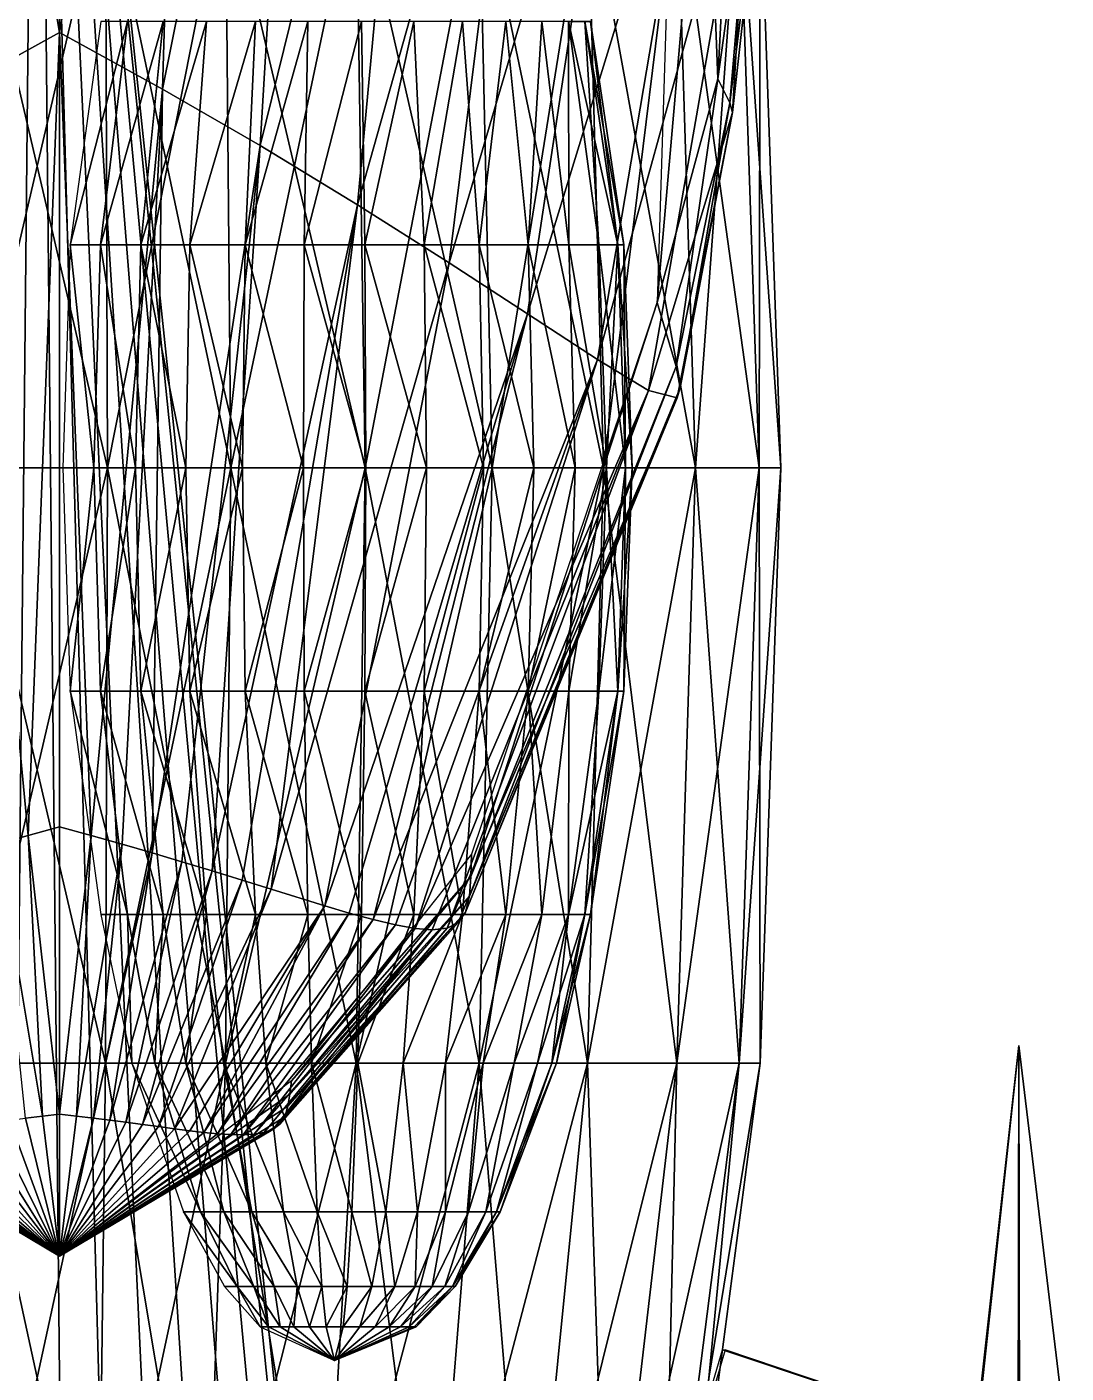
# Model space of a CAD drawing. Extents: x -3.4 to 3.6, y -11.2 to 10.
# Drawn here: x 0.059 to 3.551, y -2.941 to 1.582 of the extents above; entities that cross this region are included whole.
import ezdxf

# ---------------------------------------------------------------- set-up
doc = ezdxf.new("R2010")
doc.units = 0

msp = doc.modelspace()

# ---------------------------------------------------------------- linework, layer by layer
at = {"color": 1}
for points in [[(-1.11745, -6.900001, -0.02521), (-1.0823, -6.900001, -0.269476), (0.092857, 4.599999, -0.02521)], [(-1.0823, -6.900001, 0.219056), (-1.11745, -6.900001, -0.02521), (0.092857, 4.599999, -0.02521)], [(-1.0823, -6.900001, -0.269476), (-0.978287, -6.900001, -0.488835), (0.092857, 4.599999, -0.02521)], [(-0.978287, -6.900001, 0.438415), (-1.0823, -6.900001, 0.219056), (0.092857, 4.599999, -0.02521)], [(-0.978287, -6.900001, -0.488835), (-0.828815, -6.900001, -0.660653), (0.092857, 4.599999, -0.02521)], [(-0.828815, -6.900001, 0.610233), (-0.978287, -6.900001, 0.438415), (0.092857, 4.599999, -0.02521)], [(-0.828815, -6.900001, -0.660653), (-0.647475, -6.900001, -0.793812), (0.092857, 4.599999, -0.02521)], [(-0.647475, -6.900001, 0.743392), (-0.828815, -6.900001, 0.610233), (0.092857, 4.599999, -0.02521)], [(-0.647475, -6.900001, -0.793812), (-0.441122, -6.900001, -0.893483), (0.092857, 4.599999, -0.02521)], [(-0.441122, -6.900001, 0.843063), (-0.647475, -6.900001, 0.743392), (0.092857, 4.599999, -0.02521)], [(-0.441122, -6.900001, -0.893483), (-0.222712, -6.900001, -0.958735), (0.092857, 4.599999, -0.02521)], [(-0.222712, -6.900001, 0.908315), (-0.441122, -6.900001, 0.843063), (0.092857, 4.599999, -0.02521)], [(-0.222712, -6.900001, -0.958735), (-0.021971, -6.900001, -0.988757), (0.092857, 4.599999, -0.02521)], [(-0.021971, -6.900001, 0.938337), (-0.222712, -6.900001, 0.908315), (0.092857, 4.599999, -0.02521)], [(-0.021971, -6.900001, -0.988757), (0.207685, -6.900001, -0.988757), (0.092857, 4.599999, -0.02521)], [(0.207685, -6.900001, 0.938337), (-0.021971, -6.900001, 0.938337), (0.092857, 4.599999, -0.02521)], [(0.207685, -6.900001, 0.938337), (0.092857, 4.599999, -0.02521), (0.408426, -6.900001, 0.908315)], [(0.408426, -6.900001, 0.908315), (0.092857, 4.599999, -0.02521), (0.626836, -6.900001, 0.843063)], [(0.626836, -6.900001, 0.843063), (0.092857, 4.599999, -0.02521), (0.833189, -6.900001, 0.743392)], [(0.833189, -6.900001, 0.743392), (0.092857, 4.599999, -0.02521), (1.014529, -6.900001, 0.610233)], [(1.014529, -6.900001, 0.610233), (0.092857, 4.599999, -0.02521), (1.164001, -6.900001, 0.438415)], [(1.164001, -6.900001, 0.438415), (0.092857, 4.599999, -0.02521), (1.268013, -6.900001, 0.219056)], [(1.268013, -6.900001, 0.219056), (0.092857, 4.599999, -0.02521), (1.303164, -6.900001, -0.02521)], [(1.303164, -6.900001, -0.02521), (0.092857, 4.599999, -0.02521), (1.268013, -6.900001, -0.269476)], [(1.164001, -6.900001, -0.488835), (1.268013, -6.900001, -0.269476), (0.092857, 4.599999, -0.02521)], [(1.014529, -6.900001, -0.660653), (1.164001, -6.900001, -0.488835), (0.092857, 4.599999, -0.02521)], [(0.833189, -6.900001, -0.793812), (1.014529, -6.900001, -0.660653), (0.092857, 4.599999, -0.02521)], [(0.626836, -6.900001, -0.893483), (0.833189, -6.900001, -0.793812), (0.092857, 4.599999, -0.02521)], [(0.408426, -6.900001, -0.958735), (0.626836, -6.900001, -0.893483), (0.092857, 4.599999, -0.02521)], [(0.207685, -6.900001, -0.988757), (0.408426, -6.900001, -0.958735), (0.092857, 4.599999, -0.02521)], [(0.168744, 4.423173, -4.129445), (0.168744, 1.56364, -4.226674), (-0.25766, 4.095201, -4.00163)], [(0.168744, 4.423173, -4.129445), (0.595149, 4.095201, -4.00163), (0.168744, 1.56364, -4.226674)], [(0.168744, 1.56364, -4.226674), (-0.176989, 1.373096, -4.050157), (-0.25766, 4.095201, -4.00163)], [(0.595149, 4.095201, -4.00163), (0.514476, 1.373096, -4.050157), (0.168744, 1.56364, -4.226674)], [(0.595149, 4.095201, -4.00163), (0.997728, 3.76945, -3.82544), (0.514476, 1.373096, -4.050157)], [(0.997728, 3.76945, -3.82544), (0.842694, 1.183304, -3.844456), (0.514476, 1.373096, -4.050157)], [(0.997728, 3.76945, -3.82544), (1.395908, 3.428607, -3.578696), (0.842694, 1.183304, -3.844456)], [(1.395908, 3.428607, -3.578696), (1.170399, 0.984501, -3.589022), (0.842694, 1.183304, -3.844456)], [(1.395908, 3.428607, -3.578696), (1.763618, 3.093407, -3.257159), (1.170399, 0.984501, -3.589022)], [(1.763618, 3.093407, -3.257159), (1.478118, 0.789424, -3.284365), (1.170399, 0.984501, -3.589022)], [(1.763618, 3.093407, -3.257159), (2.069282, 2.795207, -2.876993), (1.478118, 0.789424, -3.284365)], [(2.069282, 2.795207, -2.876993), (1.741601, 0.617345, -2.946054), (1.478118, 0.789424, -3.284365)], [(2.069282, 2.795207, -2.876993), (2.326154, 2.523741, -2.398695), (1.741601, 0.617345, -2.946054)], [(2.177177, 0.656077, -0.854147), (2.338554, 2.506472, -0.531189), (2.239585, 2.665842, -0.390267)], [(2.326154, 2.523741, -2.398695), (1.975899, 0.463943, -2.53916), (1.741601, 0.617345, -2.946054)], [(2.326154, 2.523741, -2.398695), (2.491571, 2.329039, -1.864094), (1.975899, 0.463943, -2.53916)], [(2.338554, 2.506472, -0.531189), (2.177177, 0.656077, -0.854147), (2.380849, 1.407134, -0.952605)], [(2.338554, 2.506472, -0.531189), (2.380849, 1.407134, -0.952605), (2.431081, 2.374765, -0.722742)], [(2.50275, 2.285224, -0.974379), (2.431081, 2.374765, -0.722742), (2.380849, 1.407134, -0.952605)], [(2.491571, 2.329039, -1.864094), (2.148231, 0.360288, -2.097883), (1.975899, 0.463943, -2.53916)], [(2.491571, 2.329039, -1.864094), (2.430455, 1.29418, -1.451998), (2.148231, 0.360288, -2.097883)], [(2.430455, 1.29418, -1.451998), (2.491571, 2.329039, -1.864094), (2.536926, 2.253383, -1.263308)], [(2.380849, 1.407134, -0.952605), (2.421186, 1.326751, -1.18685), (2.50275, 2.285224, -0.974379)], [(2.536926, 2.253383, -1.263308), (2.50275, 2.285224, -0.974379), (2.421186, 1.326751, -1.18685)], [(2.421186, 1.326751, -1.18685), (2.430455, 1.29418, -1.451998), (2.536926, 2.253383, -1.263308)], [(0.323404, 2.1, -1.959772), (-0.144331, 0.1, -2.015501), (-0.13769, 2.1, -1.959772)], [(-0.13769, 2.1, 1.909351), (-0.144331, 0.1, 1.965082), (0.330045, 0.1, 1.965082)], [(0.330045, 0.1, -2.015501), (-0.144331, 0.1, -2.015501), (0.323404, 2.1, -1.959772)], [(-0.13769, 2.1, 1.909351), (0.330045, 0.1, 1.965082), (0.323404, 2.1, 1.909351)], [(0.726441, 2.1, -1.899496), (0.330045, 0.1, -2.015501), (0.323404, 2.1, -1.959772)], [(0.744693, 0.1, 1.903072), (0.726441, 2.1, 1.849077), (0.323404, 2.1, 1.909351)], [(0.323404, 2.1, 1.909351), (0.330045, 0.1, 1.965082), (0.744693, 0.1, 1.903072)], [(0.744693, 0.1, -1.953493), (0.330045, 0.1, -2.015501), (0.726441, 2.1, -1.899496)], [(1.164956, 2.1, -1.768485), (0.744693, 0.1, -1.953493), (0.726441, 2.1, -1.899496)], [(1.19584, 0.1, 1.768285), (1.164956, 2.1, 1.718065), (0.726441, 2.1, 1.849077)], [(0.726441, 2.1, 1.849077), (0.744693, 0.1, 1.903072), (1.19584, 0.1, 1.768285)], [(1.19584, 0.1, -1.818705), (0.744693, 0.1, -1.953493), (1.164956, 2.1, -1.768485)], [(1.164956, 2.1, 1.718065), (1.622078, 0.1, 1.562408), (1.57926, 2.1, 1.517951)], [(1.57926, 2.1, -1.568371), (1.19584, 0.1, -1.818705), (1.164956, 2.1, -1.768485)], [(1.19584, 0.1, 1.768285), (1.622078, 0.1, 1.562408), (1.164956, 2.1, 1.718065)], [(1.622078, 0.1, -1.612828), (1.19584, 0.1, -1.818705), (1.57926, 2.1, -1.568371)], [(1.57926, 2.1, 1.517951), (1.996654, 0.1, 1.287353), (1.943345, 2.1, 1.2506)], [(1.943345, 2.1, -1.30102), (1.622078, 0.1, -1.612828), (1.57926, 2.1, -1.568371)], [(1.622078, 0.1, 1.562408), (1.996654, 0.1, 1.287353), (1.57926, 2.1, 1.517951)], [(1.996654, 0.1, -1.337773), (1.622078, 0.1, -1.612828), (1.943345, 2.1, -1.30102)], [(1.943345, 2.1, 1.2506), (2.305402, 0.1, 0.932449), (2.243448, 2.1, 0.905632)], [(2.243448, 2.1, -0.956051), (1.996654, 0.1, -1.337773), (1.943345, 2.1, -1.30102)], [(1.996654, 0.1, 1.287353), (2.305402, 0.1, 0.932449), (1.943345, 2.1, 1.2506)], [(2.305402, 0.1, -0.982869), (1.996654, 0.1, -1.337773), (2.243448, 2.1, -0.956051)], [(2.243448, 2.1, 0.905632), (2.52025, 0.1, 0.479345), (2.452281, 2.1, 0.465217)], [(2.452281, 2.1, -0.515637), (2.305402, 0.1, -0.982869), (2.243448, 2.1, -0.956051)], [(2.305402, 0.1, 0.932449), (2.52025, 0.1, 0.479345), (2.243448, 2.1, 0.905632)], [(2.52025, 0.1, -0.529765), (2.305402, 0.1, -0.982869), (2.452281, 2.1, -0.515637)], [(2.452281, 2.1, 0.465217), (2.592857, 0.1, -0.02521), (2.522853, 2.1, -0.02521)], [(2.522853, 2.1, -0.02521), (2.52025, 0.1, -0.529765), (2.452281, 2.1, -0.515637)], [(2.52025, 0.1, 0.479345), (2.592857, 0.1, -0.02521), (2.452281, 2.1, 0.465217)], [(2.592857, 0.1, -0.02521), (2.52025, 0.1, -0.529765), (2.522853, 2.1, -0.02521)], [(0.3969, 1.6, 1.980432), (0.204306, 0.85, 1.870397), (0.305975, 0.85, 2.046493)], [(0.30698, 1.6, 1.824686), (0.204306, 0.85, 1.870397), (0.3969, 1.6, 1.980432)], [(0.517237, 1.6, 2.11408), (0.305975, 0.85, 2.046493), (0.442033, 0.85, 2.197603)], [(0.3969, 1.6, 1.980432), (0.305975, 0.85, 2.046493), (0.517237, 1.6, 2.11408)], [(0.517237, 1.6, 2.11408), (0.442033, 0.85, 2.197603), (0.662732, 1.6, 2.219789)], [(0.442033, 0.85, 2.197603), (0.606537, 0.85, 2.317121), (0.662732, 1.6, 2.219789)], [(0.662732, 1.6, 2.219789), (0.606537, 0.85, 2.317121), (0.827025, 1.6, 2.292936)], [(0.606537, 0.85, 2.317121), (0.792294, 0.85, 2.399826), (0.827025, 1.6, 2.292936)], [(0.827025, 1.6, 2.292936), (0.792294, 0.85, 2.399826), (1.002936, 1.6, 2.330328)], [(0.792294, 0.85, 2.399826), (0.991188, 0.85, 2.442102), (1.002936, 1.6, 2.330328)], [(1.002936, 1.6, 2.330328), (0.991188, 0.85, 2.442102), (1.182777, 1.6, 2.330328)], [(1.182777, 1.6, 2.330328), (0.991188, 0.85, 2.442102), (1.194525, 0.85, 2.442102)], [(1.358688, 1.6, 2.292936), (1.182777, 1.6, 2.330328), (1.194525, 0.85, 2.442102)], [(1.194525, 0.85, 2.442102), (1.393419, 0.85, 2.399826), (1.358688, 1.6, 2.292936)], [(1.358688, 1.6, 2.292936), (1.393419, 0.85, 2.399826), (1.522981, 1.6, 2.219789)], [(1.522981, 1.6, 2.219789), (1.393419, 0.85, 2.399826), (1.579176, 0.85, 2.317121)], [(1.668476, 1.6, 2.11408), (1.522981, 1.6, 2.219789), (1.579176, 0.85, 2.317121)], [(1.579176, 0.85, 2.317121), (1.74368, 0.85, 2.197603), (1.668476, 1.6, 2.11408)], [(1.668476, 1.6, 2.11408), (1.74368, 0.85, 2.197603), (1.788813, 1.6, 1.980432)], [(1.74368, 0.85, 2.197603), (1.879738, 0.85, 2.046493), (1.788813, 1.6, 1.980432)], [(1.788813, 1.6, 1.980432), (1.879738, 0.85, 2.046493), (1.878733, 1.6, 1.824686)], [(1.878733, 1.6, 1.824686), (1.981407, 0.85, 1.870397), (1.934307, 1.6, 1.653646)], [(1.934307, 1.6, 1.295934), (2.044242, 0.85, 1.272567), (1.878733, 1.6, 1.124895)], [(2.044242, 0.85, 1.272567), (1.981407, 0.85, 1.079183), (1.878733, 1.6, 1.124895)], [(1.879738, 0.85, 2.046493), (1.981407, 0.85, 1.870397), (1.878733, 1.6, 1.824686)], [(1.934307, 1.6, 1.653646), (2.044242, 0.85, 1.677013), (1.953105, 1.6, 1.47479)], [(1.953105, 1.6, 1.47479), (2.065496, 0.85, 1.47479), (1.934307, 1.6, 1.295934)], [(2.065496, 0.85, 1.47479), (2.044242, 0.85, 1.272567), (1.934307, 1.6, 1.295934)], [(1.981407, 0.85, 1.870397), (2.044242, 0.85, 1.677013), (1.934307, 1.6, 1.653646)], [(2.044242, 0.85, 1.677013), (2.065496, 0.85, 1.47479), (1.953105, 1.6, 1.47479)], [(-0.176989, 1.373096, -4.050157), (0.168744, 1.56364, -4.226674), (0.06313, -1.134766, -3.467768)], [(0.168744, 1.56364, -4.226674), (0.168744, -1.106095, -3.542941), (0.06313, -1.134766, -3.467768)], [(0.168744, 1.56364, -4.226674), (0.274357, -1.134766, -3.467768), (0.168744, -1.106095, -3.542941)], [(0.514476, 1.373096, -4.050157), (0.274357, -1.134766, -3.467768), (0.168744, 1.56364, -4.226674)], [(2.380849, 1.407134, -0.952605), (2.177177, 0.656077, -0.854147), (2.240477, 0.440826, -1.16111)], [(2.421186, 1.326751, -1.18685), (2.380849, 1.407134, -0.952605), (2.240477, 0.440826, -1.16111)], [(0.06313, -1.134766, -3.467768), (-0.041782, -1.164235, -3.388545), (-0.176989, 1.373096, -4.050157)], [(0.274357, -1.134766, -3.467768), (0.514476, 1.373096, -4.050157), (0.379269, -1.164235, -3.388545)], [(0.514476, 1.373096, -4.050157), (0.480249, -1.193437, -3.307341), (0.379269, -1.164235, -3.388545)], [(0.842694, 1.183304, -3.844456), (0.480249, -1.193437, -3.307341), (0.514476, 1.373096, -4.050157)], [(2.240477, 0.440826, -1.16111), (2.254574, 0.369346, -1.373168), (2.421186, 1.326751, -1.18685)], [(2.430455, 1.29418, -1.451998), (2.421186, 1.326751, -1.18685), (2.254574, 0.369346, -1.373168)], [(2.148231, 0.360288, -2.097883), (2.430455, 1.29418, -1.451998), (2.244025, 0.335792, -1.609734)], [(2.254574, 0.369346, -1.373168), (2.244025, 0.335792, -1.609734), (2.430455, 1.29418, -1.451998)], [(0.480249, -1.193437, -3.307341), (0.842694, 1.183304, -3.844456), (0.580011, -1.223027, -3.22161)], [(0.842694, 1.183304, -3.844456), (0.68194, -1.253979, -3.127475), (0.580011, -1.223027, -3.22161)], [(1.170399, 0.984501, -3.589022), (0.68194, -1.253979, -3.127475), (0.842694, 1.183304, -3.844456)], [(0.68194, -1.253979, -3.127475), (1.170399, 0.984501, -3.589022), (0.781933, -1.284964, -3.027629)], [(1.170399, 0.984501, -3.589022), (0.879507, -1.31551, -2.921644), (0.781933, -1.284964, -3.027629)], [(1.478118, 0.789424, -3.284365), (0.879507, -1.31551, -2.921644), (1.170399, 0.984501, -3.589022)], [(0.28384, 0.1, 2.062576), (0.204306, 0.85, 1.870397), (0.179311, 0.1, 1.881526)], [(0.305975, 0.85, 2.046493), (0.204306, 0.85, 1.870397), (0.28384, 0.1, 2.062576)], [(0.305975, 0.85, 2.046493), (0.28384, 0.1, 2.062576), (0.423726, 0.1, 2.217935)], [(0.423726, 0.1, 2.217935), (0.442033, 0.85, 2.197603), (0.305975, 0.85, 2.046493)], [(0.442033, 0.85, 2.197603), (0.423726, 0.1, 2.217935), (0.592856, 0.1, 2.340816)], [(0.592856, 0.1, 2.340816), (0.606537, 0.85, 2.317121), (0.442033, 0.85, 2.197603)], [(0.606537, 0.85, 2.317121), (0.592856, 0.1, 2.340816), (0.78384, 0.1, 2.425848)], [(0.78384, 0.1, 2.425848), (0.792294, 0.85, 2.399826), (0.606537, 0.85, 2.317121)], [(0.988328, 0.1, 2.469312), (0.792294, 0.85, 2.399826), (0.78384, 0.1, 2.425848)], [(0.991188, 0.85, 2.442102), (0.792294, 0.85, 2.399826), (0.988328, 0.1, 2.469312)], [(1.197384, 0.1, 2.469312), (0.991188, 0.85, 2.442102), (0.988328, 0.1, 2.469312)], [(0.991188, 0.85, 2.442102), (1.197384, 0.1, 2.469312), (1.194525, 0.85, 2.442102)], [(1.401873, 0.1, 2.425848), (1.194525, 0.85, 2.442102), (1.197384, 0.1, 2.469312)], [(1.194525, 0.85, 2.442102), (1.401873, 0.1, 2.425848), (1.393419, 0.85, 2.399826)], [(1.592856, 0.1, 2.340816), (1.393419, 0.85, 2.399826), (1.401873, 0.1, 2.425848)], [(1.393419, 0.85, 2.399826), (1.592856, 0.1, 2.340816), (1.579176, 0.85, 2.317121)], [(1.761987, 0.1, 2.217935), (1.579176, 0.85, 2.317121), (1.592856, 0.1, 2.340816)], [(1.579176, 0.85, 2.317121), (1.761987, 0.1, 2.217935), (1.74368, 0.85, 2.197603)], [(1.901873, 0.1, 2.062576), (1.74368, 0.85, 2.197603), (1.761987, 0.1, 2.217935)], [(1.74368, 0.85, 2.197603), (1.901873, 0.1, 2.062576), (1.879738, 0.85, 2.046493)], [(2.006402, 0.1, 1.881526), (1.879738, 0.85, 2.046493), (1.901873, 0.1, 2.062576)], [(1.879738, 0.85, 2.046493), (2.006402, 0.1, 1.881526), (1.981407, 0.85, 1.870397)], [(2.071006, 0.1, 1.682703), (1.981407, 0.85, 1.870397), (2.006402, 0.1, 1.881526)], [(1.981407, 0.85, 1.870397), (2.071006, 0.1, 1.682703), (2.044242, 0.85, 1.677013)], [(2.044242, 0.85, 1.272567), (2.006402, 0.1, 1.068054), (1.981407, 0.85, 1.079183)], [(2.006402, 0.1, 1.068054), (2.044242, 0.85, 1.272567), (2.071006, 0.1, 1.266878)], [(2.092856, 0.1, 1.47479), (2.044242, 0.85, 1.677013), (2.071006, 0.1, 1.682703)], [(2.044242, 0.85, 1.677013), (2.092856, 0.1, 1.47479), (2.065496, 0.85, 1.47479)], [(2.065496, 0.85, 1.47479), (2.071006, 0.1, 1.266878), (2.044242, 0.85, 1.272567)], [(2.071006, 0.1, 1.266878), (2.065496, 0.85, 1.47479), (2.092856, 0.1, 1.47479)], [(0.879507, -1.31551, -2.921644), (1.478118, 0.789424, -3.284365), (1.060058, -1.371444, -2.696577)], [(1.741601, 0.617345, -2.946054), (1.060058, -1.371444, -2.696577), (1.478118, 0.789424, -3.284365)], [(1.550527, -1.272795, -1.310896), (2.177177, 0.656077, -0.854147), (1.552675, -1.197767, -1.211138)], [(2.177177, 0.656077, -0.854147), (1.550527, -1.272795, -1.310896), (2.240477, 0.440826, -1.16111)], [(1.060058, -1.371444, -2.696577), (1.741601, 0.617345, -2.946054), (1.142079, -1.395632, -2.577753)], [(1.741601, 0.617345, -2.946054), (1.222814, -1.417732, -2.446794), (1.142079, -1.395632, -2.577753)], [(1.975899, 0.463943, -2.53916), (1.222814, -1.417732, -2.446794), (1.741601, 0.617345, -2.946054)], [(1.222814, -1.417732, -2.446794), (1.975899, 0.463943, -2.53916), (1.297466, -1.435394, -2.30937)], [(1.975899, 0.463943, -2.53916), (1.363261, -1.447087, -2.170076), (1.297466, -1.435394, -2.30937)], [(2.148231, 0.360288, -2.097883), (1.363261, -1.447087, -2.170076), (1.975899, 0.463943, -2.53916)], [(2.240477, 0.440826, -1.16111), (1.550527, -1.272795, -1.310896), (1.546283, -1.338824, -1.427119)], [(2.254574, 0.369346, -1.373168), (2.240477, 0.440826, -1.16111), (1.546283, -1.338824, -1.427119)], [(2.254574, 0.369346, -1.373168), (1.53336, -1.392421, -1.565863), (2.244025, 0.335792, -1.609734)], [(1.53336, -1.392421, -1.565863), (2.254574, 0.369346, -1.373168), (1.546283, -1.338824, -1.427119)], [(1.363261, -1.447087, -2.170076), (2.148231, 0.360288, -2.097883), (1.421072, -1.451564, -2.025866)], [(2.148231, 0.360288, -2.097883), (1.470724, -1.445985, -1.872218), (1.421072, -1.451564, -2.025866)], [(2.244025, 0.335792, -1.609734), (1.470724, -1.445985, -1.872218), (2.148231, 0.360288, -2.097883)], [(1.470724, -1.445985, -1.872218), (2.244025, 0.335792, -1.609734), (1.508243, -1.427252, -1.716736)], [(1.53336, -1.392421, -1.565863), (1.508243, -1.427252, -1.716736), (2.244025, 0.335792, -1.609734)], [(0.330045, 0.1, -2.015501), (0.323404, -1.9, -1.959772), (-0.144331, 0.1, -2.015501)], [(-0.13769, -1.9, 1.909351), (0.330045, 0.1, 1.965082), (-0.144331, 0.1, 1.965082)], [(0.323404, -1.9, -1.959772), (-0.13769, -1.9, -1.959772), (-0.144331, 0.1, -2.015501)], [(-0.13769, -1.9, 1.909351), (0.323404, -1.9, 1.909351), (0.330045, 0.1, 1.965082)], [(0.28384, 0.1, 2.062576), (0.179311, 0.1, 1.881526), (0.204306, -0.65, 1.870397)], [(0.305975, -0.65, 2.046493), (0.28384, 0.1, 2.062576), (0.204306, -0.65, 1.870397)], [(0.305975, -0.65, 2.046493), (0.423726, 0.1, 2.217935), (0.28384, 0.1, 2.062576)], [(0.423726, 0.1, 2.217935), (0.305975, -0.65, 2.046493), (0.442033, -0.65, 2.197603)], [(0.323404, -1.9, 1.909351), (0.744693, 0.1, 1.903072), (0.330045, 0.1, 1.965082)], [(0.744693, 0.1, 1.903072), (0.323404, -1.9, 1.909351), (0.726441, -1.9, 1.849077)], [(0.726441, -1.9, -1.899496), (0.323404, -1.9, -1.959772), (0.330045, 0.1, -2.015501)], [(0.744693, 0.1, -1.953493), (0.726441, -1.9, -1.899496), (0.330045, 0.1, -2.015501)], [(0.442033, -0.65, 2.197603), (0.592856, 0.1, 2.340816), (0.423726, 0.1, 2.217935)], [(0.592856, 0.1, 2.340816), (0.442033, -0.65, 2.197603), (0.606537, -0.65, 2.317121)], [(0.606537, -0.65, 2.317121), (0.78384, 0.1, 2.425848), (0.592856, 0.1, 2.340816)], [(0.78384, 0.1, 2.425848), (0.606537, -0.65, 2.317121), (0.792294, -0.65, 2.399826)], [(0.726441, -1.9, 1.849077), (1.19584, 0.1, 1.768285), (0.744693, 0.1, 1.903072)], [(1.19584, 0.1, 1.768285), (0.726441, -1.9, 1.849077), (1.164956, -1.9, 1.718065)], [(1.164956, -1.9, -1.768485), (0.726441, -1.9, -1.899496), (0.744693, 0.1, -1.953493)], [(1.19584, 0.1, -1.818705), (1.164956, -1.9, -1.768485), (0.744693, 0.1, -1.953493)], [(0.988328, 0.1, 2.469312), (0.78384, 0.1, 2.425848), (0.792294, -0.65, 2.399826)], [(0.991188, -0.65, 2.442102), (0.988328, 0.1, 2.469312), (0.792294, -0.65, 2.399826)], [(1.197384, 0.1, 2.469312), (0.988328, 0.1, 2.469312), (0.991188, -0.65, 2.442102)], [(0.991188, -0.65, 2.442102), (1.194525, -0.65, 2.442102), (1.197384, 0.1, 2.469312)], [(1.19584, 0.1, 1.768285), (1.164956, -1.9, 1.718065), (1.622078, 0.1, 1.562408)], [(1.57926, -1.9, -1.568371), (1.164956, -1.9, -1.768485), (1.19584, 0.1, -1.818705)], [(1.164956, -1.9, 1.718065), (1.57926, -1.9, 1.517951), (1.622078, 0.1, 1.562408)], [(1.194525, -0.65, 2.442102), (1.393419, -0.65, 2.399826), (1.401873, 0.1, 2.425848)], [(1.401873, 0.1, 2.425848), (1.197384, 0.1, 2.469312), (1.194525, -0.65, 2.442102)], [(1.622078, 0.1, -1.612828), (1.57926, -1.9, -1.568371), (1.19584, 0.1, -1.818705)], [(1.393419, -0.65, 2.399826), (1.579176, -0.65, 2.317121), (1.592856, 0.1, 2.340816)], [(1.592856, 0.1, 2.340816), (1.401873, 0.1, 2.425848), (1.393419, -0.65, 2.399826)], [(1.579176, -0.65, 2.317121), (1.74368, -0.65, 2.197603), (1.761987, 0.1, 2.217935)], [(1.761987, 0.1, 2.217935), (1.592856, 0.1, 2.340816), (1.579176, -0.65, 2.317121)], [(1.622078, 0.1, 1.562408), (1.57926, -1.9, 1.517951), (1.996654, 0.1, 1.287353)], [(1.943345, -1.9, -1.30102), (1.57926, -1.9, -1.568371), (1.622078, 0.1, -1.612828)], [(1.57926, -1.9, 1.517951), (1.943345, -1.9, 1.2506), (1.996654, 0.1, 1.287353)], [(1.996654, 0.1, -1.337773), (1.943345, -1.9, -1.30102), (1.622078, 0.1, -1.612828)], [(1.74368, -0.65, 2.197603), (1.879738, -0.65, 2.046493), (1.901873, 0.1, 2.062576)], [(1.901873, 0.1, 2.062576), (1.761987, 0.1, 2.217935), (1.74368, -0.65, 2.197603)], [(1.879738, -0.65, 2.046493), (1.981407, -0.65, 1.870397), (2.006402, 0.1, 1.881526)], [(2.006402, 0.1, 1.881526), (1.901873, 0.1, 2.062576), (1.879738, -0.65, 2.046493)], [(1.996654, 0.1, 1.287353), (1.943345, -1.9, 1.2506), (2.305402, 0.1, 0.932449)], [(2.243448, -1.9, -0.956051), (1.943345, -1.9, -1.30102), (1.996654, 0.1, -1.337773)], [(1.943345, -1.9, 1.2506), (2.243448, -1.9, 0.905632), (2.305402, 0.1, 0.932449)], [(2.044242, -0.65, 1.272567), (1.981407, -0.65, 1.079183), (2.006402, 0.1, 1.068054)], [(1.981407, -0.65, 1.870397), (2.044242, -0.65, 1.677013), (2.071006, 0.1, 1.682703)], [(2.071006, 0.1, 1.682703), (2.006402, 0.1, 1.881526), (1.981407, -0.65, 1.870397)], [(2.305402, 0.1, -0.982869), (2.243448, -1.9, -0.956051), (1.996654, 0.1, -1.337773)], [(2.006402, 0.1, 1.068054), (2.071006, 0.1, 1.266878), (2.044242, -0.65, 1.272567)], [(2.065496, -0.65, 1.47479), (2.044242, -0.65, 1.272567), (2.071006, 0.1, 1.266878)], [(2.044242, -0.65, 1.677013), (2.065496, -0.65, 1.47479), (2.092856, 0.1, 1.47479)], [(2.092856, 0.1, 1.47479), (2.071006, 0.1, 1.682703), (2.044242, -0.65, 1.677013)], [(2.071006, 0.1, 1.266878), (2.092856, 0.1, 1.47479), (2.065496, -0.65, 1.47479)], [(2.305402, 0.1, 0.932449), (2.243448, -1.9, 0.905632), (2.52025, 0.1, 0.479345)], [(2.452281, -1.9, -0.515637), (2.243448, -1.9, -0.956051), (2.305402, 0.1, -0.982869)], [(2.243448, -1.9, 0.905632), (2.452281, -1.9, 0.465217), (2.52025, 0.1, 0.479345)], [(2.52025, 0.1, -0.529765), (2.452281, -1.9, -0.515637), (2.305402, 0.1, -0.982869)], [(2.52025, 0.1, 0.479345), (2.452281, -1.9, 0.465217), (2.592857, 0.1, -0.02521)], [(2.522853, -1.9, -0.02521), (2.452281, -1.9, -0.515637), (2.52025, 0.1, -0.529765)], [(2.452281, -1.9, 0.465217), (2.522853, -1.9, -0.02521), (2.592857, 0.1, -0.02521)], [(2.592857, 0.1, -0.02521), (2.522853, -1.9, -0.02521), (2.52025, 0.1, -0.529765)], [(0.30698, -1.4, 1.824686), (0.3969, -1.4, 1.980432), (0.204306, -0.65, 1.870397)], [(0.3969, -1.4, 1.980432), (0.305975, -0.65, 2.046493), (0.204306, -0.65, 1.870397)], [(0.3969, -1.4, 1.980432), (0.517237, -1.4, 2.11408), (0.305975, -0.65, 2.046493)], [(0.517237, -1.4, 2.11408), (0.442033, -0.65, 2.197603), (0.305975, -0.65, 2.046493)], [(0.442033, -0.65, 2.197603), (0.662732, -1.4, 2.219789), (0.606537, -0.65, 2.317121)], [(0.517237, -1.4, 2.11408), (0.662732, -1.4, 2.219789), (0.442033, -0.65, 2.197603)], [(0.606537, -0.65, 2.317121), (0.827025, -1.4, 2.292936), (0.792294, -0.65, 2.399826)], [(0.662732, -1.4, 2.219789), (0.827025, -1.4, 2.292936), (0.606537, -0.65, 2.317121)], [(0.792294, -0.65, 2.399826), (1.002936, -1.4, 2.330328), (0.991188, -0.65, 2.442102)], [(0.827025, -1.4, 2.292936), (1.002936, -1.4, 2.330328), (0.792294, -0.65, 2.399826)], [(1.182777, -1.4, 2.330328), (1.194525, -0.65, 2.442102), (0.991188, -0.65, 2.442102)], [(1.002936, -1.4, 2.330328), (1.182777, -1.4, 2.330328), (0.991188, -0.65, 2.442102)], [(1.358688, -1.4, 2.292936), (1.194525, -0.65, 2.442102), (1.182777, -1.4, 2.330328)], [(1.194525, -0.65, 2.442102), (1.358688, -1.4, 2.292936), (1.393419, -0.65, 2.399826)], [(1.358688, -1.4, 2.292936), (1.522981, -1.4, 2.219789), (1.393419, -0.65, 2.399826)], [(1.522981, -1.4, 2.219789), (1.579176, -0.65, 2.317121), (1.393419, -0.65, 2.399826)], [(1.668476, -1.4, 2.11408), (1.579176, -0.65, 2.317121), (1.522981, -1.4, 2.219789)], [(1.579176, -0.65, 2.317121), (1.668476, -1.4, 2.11408), (1.74368, -0.65, 2.197603)], [(1.668476, -1.4, 2.11408), (1.788813, -1.4, 1.980432), (1.74368, -0.65, 2.197603)], [(1.74368, -0.65, 2.197603), (1.788813, -1.4, 1.980432), (1.879738, -0.65, 2.046493)], [(1.788813, -1.4, 1.980432), (1.878733, -1.4, 1.824686), (1.879738, -0.65, 2.046493)], [(1.879738, -0.65, 2.046493), (1.878733, -1.4, 1.824686), (1.981407, -0.65, 1.870397)], [(2.044242, -0.65, 1.272567), (1.878733, -1.4, 1.124895), (1.981407, -0.65, 1.079183)], [(1.934307, -1.4, 1.295934), (1.878733, -1.4, 1.124895), (2.044242, -0.65, 1.272567)], [(1.878733, -1.4, 1.824686), (1.934307, -1.4, 1.653646), (1.981407, -0.65, 1.870397)], [(1.981407, -0.65, 1.870397), (1.934307, -1.4, 1.653646), (2.044242, -0.65, 1.677013)], [(2.065496, -0.65, 1.47479), (1.934307, -1.4, 1.295934), (2.044242, -0.65, 1.272567)], [(1.953105, -1.4, 1.47479), (1.934307, -1.4, 1.295934), (2.065496, -0.65, 1.47479)], [(1.934307, -1.4, 1.653646), (1.953105, -1.4, 1.47479), (2.044242, -0.65, 1.677013)], [(2.044242, -0.65, 1.677013), (1.953105, -1.4, 1.47479), (2.065496, -0.65, 1.47479)], [(0.168744, -1.106095, -3.542941), (0.168744, -2.071156, -2.615148), (0.06313, -1.134766, -3.467768)], [(0.168744, -1.106095, -3.542941), (0.274357, -1.134766, -3.467768), (0.168744, -2.071156, -2.615148)], [(0.06313, -1.134766, -3.467768), (0.111528, -2.077505, -2.570631), (-0.041782, -1.164235, -3.388545)], [(0.111528, -2.077505, -2.570631), (0.054664, -2.084254, -2.524084), (-0.041782, -1.164235, -3.388545)], [(0.168744, -2.071156, -2.615148), (0.111528, -2.077505, -2.570631), (0.06313, -1.134766, -3.467768)], [(0.274357, -1.134766, -3.467768), (0.225959, -2.077505, -2.570631), (0.168744, -2.071156, -2.615148)], [(0.274357, -1.134766, -3.467768), (0.379269, -1.164235, -3.388545), (0.225959, -2.077505, -2.570631)], [(0.379269, -1.164235, -3.388545), (0.282823, -2.084254, -2.524084), (0.225959, -2.077505, -2.570631)], [(0.379269, -1.164235, -3.388545), (0.480249, -1.193437, -3.307341), (0.282823, -2.084254, -2.524084)], [(0.480249, -1.193437, -3.307341), (0.337596, -2.091095, -2.476747), (0.282823, -2.084254, -2.524084)], [(0.480249, -1.193437, -3.307341), (0.580011, -1.223027, -3.22161), (0.337596, -2.091095, -2.476747)], [(1.550527, -1.272795, -1.310896), (1.552675, -1.197767, -1.211138), (0.947895, -1.959053, -1.312144)], [(0.580011, -1.223027, -3.22161), (0.391761, -2.09813, -2.427145), (0.337596, -2.091095, -2.476747)], [(0.580011, -1.223027, -3.22161), (0.68194, -1.253979, -3.127475), (0.391761, -2.09813, -2.427145)], [(0.68194, -1.253979, -3.127475), (0.447169, -2.105556, -2.373091), (0.391761, -2.09813, -2.427145)], [(0.68194, -1.253979, -3.127475), (0.781933, -1.284964, -3.027629), (0.447169, -2.105556, -2.373091)], [(0.781933, -1.284964, -3.027629), (0.50161, -2.112999, -2.316179), (0.447169, -2.105556, -2.373091)], [(0.781933, -1.284964, -3.027629), (0.879507, -1.31551, -2.921644), (0.50161, -2.112999, -2.316179)], [(1.546283, -1.338824, -1.427119), (1.550527, -1.272795, -1.310896), (0.942607, -2.0042, -1.368649)], [(0.947895, -1.959053, -1.312144), (0.942607, -2.0042, -1.368649), (1.550527, -1.272795, -1.310896)], [(0.879507, -1.31551, -2.921644), (0.554843, -2.120216, -2.256193), (0.50161, -2.112999, -2.316179)], [(0.879507, -1.31551, -2.921644), (1.060058, -1.371444, -2.696577), (0.554843, -2.120216, -2.256193)], [(0.942607, -2.0042, -1.368649), (0.936271, -2.044849, -1.433388), (1.546283, -1.338824, -1.427119)], [(1.53336, -1.392421, -1.565863), (1.546283, -1.338824, -1.427119), (0.936271, -2.044849, -1.433388)], [(0.411058, -1.9, 1.778347), (0.3969, -1.4, 1.980432), (0.30698, -1.4, 1.824686)], [(0.489069, -1.9, 1.913467), (0.3969, -1.4, 1.980432), (0.411058, -1.9, 1.778347)], [(0.517237, -1.4, 2.11408), (0.3969, -1.4, 1.980432), (0.489069, -1.9, 1.913467)], [(0.59347, -1.9, 2.029415), (0.517237, -1.4, 2.11408), (0.489069, -1.9, 1.913467)], [(0.59347, -1.9, 2.029415), (0.662732, -1.4, 2.219789), (0.517237, -1.4, 2.11408)], [(1.060058, -1.371444, -2.696577), (0.606533, -2.126923, -2.193003), (0.554843, -2.120216, -2.256193)], [(0.662732, -1.4, 2.219789), (0.59347, -1.9, 2.029415), (0.719696, -1.9, 2.121124)], [(1.060058, -1.371444, -2.696577), (0.65378, -2.132495, -2.130041), (0.606533, -2.126923, -2.193003)], [(1.060058, -1.371444, -2.696577), (1.142079, -1.395632, -2.577753), (0.65378, -2.132495, -2.130041)], [(1.142079, -1.395632, -2.577753), (0.699004, -2.136955, -2.064005), (0.65378, -2.132495, -2.130041)], [(0.719696, -1.9, 2.121124), (0.827025, -1.4, 2.292936), (0.662732, -1.4, 2.219789)], [(1.142079, -1.395632, -2.577753), (1.222814, -1.417732, -2.446794), (0.699004, -2.136955, -2.064005)], [(0.827025, -1.4, 2.292936), (0.719696, -1.9, 2.121124), (0.86223, -1.9, 2.184583)], [(1.002936, -1.4, 2.330328), (0.827025, -1.4, 2.292936), (0.86223, -1.9, 2.184583)], [(0.86223, -1.9, 2.184583), (1.014844, -1.9, 2.217024), (1.002936, -1.4, 2.330328)], [(1.508243, -1.427252, -1.716736), (1.53336, -1.392421, -1.565863), (0.925363, -2.079703, -1.509753)], [(0.936271, -2.044849, -1.433388), (0.925363, -2.079703, -1.509753), (1.53336, -1.392421, -1.565863)], [(1.182777, -1.4, 2.330328), (1.002936, -1.4, 2.330328), (1.014844, -1.9, 2.217024)], [(1.014844, -1.9, 2.217024), (1.170869, -1.9, 2.217024), (1.182777, -1.4, 2.330328)], [(1.182777, -1.4, 2.330328), (1.170869, -1.9, 2.217024), (1.358688, -1.4, 2.292936)], [(1.170869, -1.9, 2.217024), (1.323482, -1.9, 2.184583), (1.358688, -1.4, 2.292936)], [(1.358688, -1.4, 2.292936), (1.323482, -1.9, 2.184583), (1.522981, -1.4, 2.219789)], [(1.323482, -1.9, 2.184583), (1.466017, -1.9, 2.121124), (1.522981, -1.4, 2.219789)], [(1.466017, -1.9, 2.121124), (1.592243, -1.9, 2.029415), (1.668476, -1.4, 2.11408)], [(1.668476, -1.4, 2.11408), (1.522981, -1.4, 2.219789), (1.466017, -1.9, 2.121124)], [(1.668476, -1.4, 2.11408), (1.592243, -1.9, 2.029415), (1.788813, -1.4, 1.980432)], [(1.592243, -1.9, 2.029415), (1.696643, -1.9, 1.913467), (1.788813, -1.4, 1.980432)], [(1.788813, -1.4, 1.980432), (1.696643, -1.9, 1.913467), (1.878733, -1.4, 1.824686)], [(1.696643, -1.9, 1.913467), (1.774655, -1.9, 1.778347), (1.878733, -1.4, 1.824686)], [(1.878733, -1.4, 1.824686), (1.774655, -1.9, 1.778347), (1.934307, -1.4, 1.653646)], [(1.878733, -1.4, 1.124895), (1.822869, -1.9, 1.319622), (1.774655, -1.9, 1.171234)], [(1.774655, -1.9, 1.778347), (1.822869, -1.9, 1.629959), (1.934307, -1.4, 1.653646)], [(1.934307, -1.4, 1.653646), (1.822869, -1.9, 1.629959), (1.953105, -1.4, 1.47479)], [(1.822869, -1.9, 1.319622), (1.878733, -1.4, 1.124895), (1.934307, -1.4, 1.295934)], [(1.934307, -1.4, 1.295934), (1.839178, -1.9, 1.47479), (1.822869, -1.9, 1.319622)], [(1.822869, -1.9, 1.629959), (1.839178, -1.9, 1.47479), (1.953105, -1.4, 1.47479)], [(1.839178, -1.9, 1.47479), (1.934307, -1.4, 1.295934), (1.953105, -1.4, 1.47479)], [(1.222814, -1.417732, -2.446794), (0.74378, -2.140019, -1.99159), (0.699004, -2.136955, -2.064005)], [(1.222814, -1.417732, -2.446794), (1.297466, -1.435394, -2.30937), (0.74378, -2.140019, -1.99159)], [(1.297466, -1.435394, -2.30937), (0.785514, -2.140864, -1.915945), (0.74378, -2.140019, -1.99159)], [(1.297466, -1.435394, -2.30937), (1.363261, -1.447087, -2.170076), (0.785514, -2.140864, -1.915945)], [(1.363261, -1.447087, -2.170076), (0.822695, -2.13895, -1.839564), (0.785514, -2.140864, -1.915945)], [(1.363261, -1.447087, -2.170076), (1.421072, -1.451564, -2.025866), (0.822695, -2.13895, -1.839564)], [(1.421072, -1.451564, -2.025866), (1.470724, -1.445985, -1.872218), (0.885154, -2.12259, -1.676909)], [(0.908357, -2.105173, -1.592181), (0.885154, -2.12259, -1.676909), (1.470724, -1.445985, -1.872218)], [(0.925363, -2.079703, -1.509753), (0.908357, -2.105173, -1.592181), (1.508243, -1.427252, -1.716736)], [(1.470724, -1.445985, -1.872218), (1.508243, -1.427252, -1.716736), (0.908357, -2.105173, -1.592181)], [(1.421072, -1.451564, -2.025866), (0.855885, -2.133429, -1.760722), (0.822695, -2.13895, -1.839564)], [(0.885154, -2.12259, -1.676909), (0.855885, -2.133429, -1.760722), (1.421072, -1.451564, -2.025866)], [(3.389787, -3.160219, -0.232783), (3.22418, -3.353398, -0.229044), (3.392274, -1.840143, -0.048432)], [(3.22418, -3.353398, -0.229044), (3.229157, -3.353398, 0.139665), (3.392274, -1.840143, -0.048432)], [(3.229157, -3.353398, 0.139665), (3.394759, -3.160219, 0.135923), (3.392274, -1.840143, -0.048432)], [(3.551197, -3.160219, -0.044127), (3.389787, -3.160219, -0.232783), (3.392274, -1.840143, -0.048432)], [(3.551197, -3.160219, -0.044127), (3.392274, -1.840143, -0.048432), (3.394759, -3.160219, 0.135923)], [(0.323404, -1.9, -1.959772), (-0.112717, -3.900001, -1.750222), (-0.13769, -1.9, -1.959772)], [(-0.13769, -1.9, 1.909351), (0.298431, -3.900001, 1.699802), (0.323404, -1.9, 1.909351)], [(-0.112717, -3.900001, 1.699802), (0.298431, -3.900001, 1.699802), (-0.13769, -1.9, 1.909351)], [(0.298431, -3.900001, -1.750222), (-0.112717, -3.900001, -1.750222), (0.323404, -1.9, -1.959772)], [(0.726441, -1.9, -1.899496), (0.298431, -3.900001, -1.750222), (0.323404, -1.9, -1.959772)], [(0.657812, -3.900001, -1.696476), (0.298431, -3.900001, -1.750222), (0.726441, -1.9, -1.899496)], [(0.298431, -3.900001, 1.699802), (0.657812, -3.900001, 1.646057), (0.323404, -1.9, 1.909351)], [(0.323404, -1.9, 1.909351), (0.657812, -3.900001, 1.646057), (0.726441, -1.9, 1.849077)], [(0.411058, -1.9, 1.778347), (0.642796, -2.4, 1.801778), (0.489069, -1.9, 1.913467)], [(0.584646, -2.4, 1.701059), (0.642796, -2.4, 1.801778), (0.411058, -1.9, 1.778347)], [(0.489069, -1.9, 1.913467), (0.720615, -2.4, 1.888206), (0.59347, -1.9, 2.029415)], [(0.642796, -2.4, 1.801778), (0.720615, -2.4, 1.888206), (0.489069, -1.9, 1.913467)], [(0.720615, -2.4, 1.888206), (0.814704, -2.4, 1.956563), (0.59347, -1.9, 2.029415)], [(0.814704, -2.4, 1.956563), (0.719696, -1.9, 2.121124), (0.59347, -1.9, 2.029415)], [(1.164956, -1.9, -1.768485), (0.657812, -3.900001, -1.696476), (0.726441, -1.9, -1.899496)], [(1.048827, -3.900001, -1.579655), (0.657812, -3.900001, -1.696476), (1.164956, -1.9, -1.768485)], [(0.657812, -3.900001, 1.646057), (1.048827, -3.900001, 1.529235), (0.726441, -1.9, 1.849077)], [(0.719696, -1.9, 2.121124), (0.920949, -2.4, 2.003868), (0.86223, -1.9, 2.184583)], [(0.814704, -2.4, 1.956563), (0.920949, -2.4, 2.003868), (0.719696, -1.9, 2.121124)], [(0.726441, -1.9, 1.849077), (1.048827, -3.900001, 1.529235), (1.164956, -1.9, 1.718065)], [(0.86223, -1.9, 2.184583), (0.920949, -2.4, 2.003868), (1.034707, -2.4, 2.028047)], [(1.034707, -2.4, 2.028047), (1.014844, -1.9, 2.217024), (0.86223, -1.9, 2.184583)], [(1.014844, -1.9, 2.217024), (1.034707, -2.4, 2.028047), (1.151006, -2.4, 2.028047)], [(1.151006, -2.4, 2.028047), (1.170869, -1.9, 2.217024), (1.014844, -1.9, 2.217024)], [(1.57926, -1.9, -1.568371), (1.048827, -3.900001, -1.579655), (1.164956, -1.9, -1.768485)], [(1.418253, -3.900001, -1.401219), (1.048827, -3.900001, -1.579655), (1.57926, -1.9, -1.568371)], [(1.048827, -3.900001, 1.529235), (1.418253, -3.900001, 1.350799), (1.164956, -1.9, 1.718065)], [(1.170869, -1.9, 2.217024), (1.151006, -2.4, 2.028047), (1.264764, -2.4, 2.003868)], [(1.164956, -1.9, 1.718065), (1.418253, -3.900001, 1.350799), (1.57926, -1.9, 1.517951)], [(1.264764, -2.4, 2.003868), (1.323482, -1.9, 2.184583), (1.170869, -1.9, 2.217024)], [(1.323482, -1.9, 2.184583), (1.264764, -2.4, 2.003868), (1.371009, -2.4, 1.956563)], [(1.371009, -2.4, 1.956563), (1.466017, -1.9, 2.121124), (1.323482, -1.9, 2.184583)], [(1.466017, -1.9, 2.121124), (1.371009, -2.4, 1.956563), (1.465097, -2.4, 1.888206)], [(1.943345, -1.9, -1.30102), (1.418253, -3.900001, -1.401219), (1.57926, -1.9, -1.568371)], [(1.742902, -3.900001, -1.162825), (1.418253, -3.900001, -1.401219), (1.943345, -1.9, -1.30102)], [(1.418253, -3.900001, 1.350799), (1.742902, -3.900001, 1.112405), (1.57926, -1.9, 1.517951)], [(1.465097, -2.4, 1.888206), (1.592243, -1.9, 2.029415), (1.466017, -1.9, 2.121124)], [(1.592243, -1.9, 2.029415), (1.465097, -2.4, 1.888206), (1.542917, -2.4, 1.801778)], [(1.542917, -2.4, 1.801778), (1.601067, -2.4, 1.701059), (1.696643, -1.9, 1.913467)], [(1.542917, -2.4, 1.801778), (1.696643, -1.9, 1.913467), (1.592243, -1.9, 2.029415)], [(1.57926, -1.9, 1.517951), (1.742902, -3.900001, 1.112405), (1.943345, -1.9, 1.2506)], [(1.637005, -2.4, 1.359128), (1.601067, -2.4, 1.248521), (1.774655, -1.9, 1.171234)], [(1.601067, -2.4, 1.701059), (1.774655, -1.9, 1.778347), (1.696643, -1.9, 1.913467)], [(1.774655, -1.9, 1.778347), (1.601067, -2.4, 1.701059), (1.637005, -2.4, 1.590452)], [(1.839178, -1.9, 1.47479), (1.637005, -2.4, 1.359128), (1.822869, -1.9, 1.319622)], [(1.822869, -1.9, 1.319622), (1.637005, -2.4, 1.359128), (1.774655, -1.9, 1.171234)], [(1.637005, -2.4, 1.590452), (1.822869, -1.9, 1.629959), (1.774655, -1.9, 1.778347)], [(1.637005, -2.4, 1.590452), (1.649162, -2.4, 1.47479), (1.822869, -1.9, 1.629959)], [(1.649162, -2.4, 1.47479), (1.637005, -2.4, 1.359128), (1.839178, -1.9, 1.47479)], [(1.822869, -1.9, 1.629959), (1.649162, -2.4, 1.47479), (1.839178, -1.9, 1.47479)], [(2.243448, -1.9, -0.956051), (1.742902, -3.900001, -1.162825), (1.943345, -1.9, -1.30102)], [(2.010499, -3.900001, -0.855225), (1.742902, -3.900001, -1.162825), (2.243448, -1.9, -0.956051)], [(1.742902, -3.900001, 1.112405), (2.010499, -3.900001, 0.804805), (1.943345, -1.9, 1.2506)], [(1.943345, -1.9, 1.2506), (2.010499, -3.900001, 0.804805), (2.243448, -1.9, 0.905632)], [(2.452281, -1.9, -0.515637), (2.010499, -3.900001, -0.855225), (2.243448, -1.9, -0.956051)], [(2.19671, -3.900001, -0.462515), (2.010499, -3.900001, -0.855225), (2.452281, -1.9, -0.515637)], [(2.010499, -3.900001, 0.804805), (2.19671, -3.900001, 0.412096), (2.243448, -1.9, 0.905632)], [(2.243448, -1.9, 0.905632), (2.19671, -3.900001, 0.412096), (2.452281, -1.9, 0.465217)], [(2.19671, -3.900001, -0.462515), (2.522853, -1.9, -0.02521), (2.25964, -3.900001, -0.02521)], [(2.522853, -1.9, -0.02521), (2.19671, -3.900001, -0.462515), (2.452281, -1.9, -0.515637)], [(2.19671, -3.900001, 0.412096), (2.25964, -3.900001, -0.02521), (2.452281, -1.9, 0.465217)], [(2.452281, -1.9, 0.465217), (2.25964, -3.900001, -0.02521), (2.522853, -1.9, -0.02521)], [(-0.605119, -2.0042, -1.368649), (0.168744, -2.548435, -1.348807), (-0.610407, -1.959053, -1.312144)], [(0.942607, -2.0042, -1.368649), (0.947895, -1.959053, -1.312144), (0.168744, -2.548435, -1.348807)], [(-0.598784, -2.044849, -1.433388), (0.168744, -2.548435, -1.348807), (-0.605119, -2.0042, -1.368649)], [(0.936271, -2.044849, -1.433388), (0.942607, -2.0042, -1.368649), (0.168744, -2.548435, -1.348807)], [(-0.587875, -2.079703, -1.509753), (0.168744, -2.548435, -1.348807), (-0.598784, -2.044849, -1.433388)], [(-0.57087, -2.105173, -1.592181), (0.168744, -2.548435, -1.348807), (-0.587875, -2.079703, -1.509753)], [(0.111528, -2.077505, -2.570631), (0.168744, -2.548435, -1.348807), (0.054664, -2.084254, -2.524084)], [(0.168744, -2.071156, -2.615148), (0.168744, -2.548435, -1.348807), (0.111528, -2.077505, -2.570631)], [(0.925363, -2.079703, -1.509753), (0.936271, -2.044849, -1.433388), (0.168744, -2.548435, -1.348807)], [(0.168744, -2.071156, -2.615148), (0.225959, -2.077505, -2.570631), (0.168744, -2.548435, -1.348807)], [(0.225959, -2.077505, -2.570631), (0.282823, -2.084254, -2.524084), (0.168744, -2.548435, -1.348807)], [(0.908357, -2.105173, -1.592181), (0.925363, -2.079703, -1.509753), (0.168744, -2.548435, -1.348807)], [(-0.547666, -2.12259, -1.676909), (0.168744, -2.548435, -1.348807), (-0.57087, -2.105173, -1.592181)], [(-0.518397, -2.133429, -1.760722), (0.168744, -2.548435, -1.348807), (-0.547666, -2.12259, -1.676909)], [(-0.217356, -2.120216, -2.256193), (0.168744, -2.548435, -1.348807), (-0.269045, -2.126923, -2.193003)], [(-0.164122, -2.112999, -2.316179), (0.168744, -2.548435, -1.348807), (-0.217356, -2.120216, -2.256193)], [(-0.109681, -2.105556, -2.373091), (0.168744, -2.548435, -1.348807), (-0.164122, -2.112999, -2.316179)], [(-0.054274, -2.09813, -2.427145), (0.168744, -2.548435, -1.348807), (-0.109681, -2.105556, -2.373091)], [(-0.000109, -2.091095, -2.476747), (0.168744, -2.548435, -1.348807), (-0.054274, -2.09813, -2.427145)], [(0.054664, -2.084254, -2.524084), (0.168744, -2.548435, -1.348807), (-0.000109, -2.091095, -2.476747)], [(0.282823, -2.084254, -2.524084), (0.337596, -2.091095, -2.476747), (0.168744, -2.548435, -1.348807)], [(0.337596, -2.091095, -2.476747), (0.391761, -2.09813, -2.427145), (0.168744, -2.548435, -1.348807)], [(0.391761, -2.09813, -2.427145), (0.447169, -2.105556, -2.373091), (0.168744, -2.548435, -1.348807)], [(0.885154, -2.12259, -1.676909), (0.908357, -2.105173, -1.592181), (0.168744, -2.548435, -1.348807)], [(0.447169, -2.105556, -2.373091), (0.50161, -2.112999, -2.316179), (0.168744, -2.548435, -1.348807)], [(0.50161, -2.112999, -2.316179), (0.554843, -2.120216, -2.256193), (0.168744, -2.548435, -1.348807)], [(0.554843, -2.120216, -2.256193), (0.606533, -2.126923, -2.193003), (0.168744, -2.548435, -1.348807)], [(0.855885, -2.133429, -1.760722), (0.885154, -2.12259, -1.676909), (0.168744, -2.548435, -1.348807)], [(-0.485208, -2.13895, -1.839564), (0.168744, -2.548435, -1.348807), (-0.518397, -2.133429, -1.760722)], [(-0.448027, -2.140864, -1.915945), (0.168744, -2.548435, -1.348807), (-0.485208, -2.13895, -1.839564)], [(-0.406292, -2.140019, -1.99159), (0.168744, -2.548435, -1.348807), (-0.448027, -2.140864, -1.915945)], [(-0.361516, -2.136955, -2.064005), (0.168744, -2.548435, -1.348807), (-0.406292, -2.140019, -1.99159)], [(-0.316292, -2.132495, -2.130041), (0.168744, -2.548435, -1.348807), (-0.361516, -2.136955, -2.064005)], [(-0.269045, -2.126923, -2.193003), (0.168744, -2.548435, -1.348807), (-0.316292, -2.132495, -2.130041)], [(0.606533, -2.126923, -2.193003), (0.65378, -2.132495, -2.130041), (0.168744, -2.548435, -1.348807)], [(0.65378, -2.132495, -2.130041), (0.699004, -2.136955, -2.064005), (0.168744, -2.548435, -1.348807)], [(0.822695, -2.13895, -1.839564), (0.855885, -2.133429, -1.760722), (0.168744, -2.548435, -1.348807)], [(0.699004, -2.136955, -2.064005), (0.74378, -2.140019, -1.99159), (0.168744, -2.548435, -1.348807)], [(0.785514, -2.140864, -1.915945), (0.822695, -2.13895, -1.839564), (0.168744, -2.548435, -1.348807)], [(0.74378, -2.140019, -1.99159), (0.785514, -2.140864, -1.915945), (0.168744, -2.548435, -1.348807)], [(0.764992, -2.65, 1.712997), (0.642796, -2.4, 1.801778), (0.584646, -2.4, 1.701059)], [(0.764992, -2.65, 1.712997), (0.584646, -2.4, 1.701059), (0.722631, -2.65, 1.639625)], [(0.821683, -2.65, 1.775959), (0.642796, -2.4, 1.801778), (0.764992, -2.65, 1.712997)], [(0.720615, -2.4, 1.888206), (0.642796, -2.4, 1.801778), (0.821683, -2.65, 1.775959)], [(0.821683, -2.65, 1.775959), (0.890225, -2.65, 1.825758), (0.720615, -2.4, 1.888206)], [(0.890225, -2.65, 1.825758), (0.814704, -2.4, 1.956563), (0.720615, -2.4, 1.888206)], [(0.814704, -2.4, 1.956563), (0.890225, -2.65, 1.825758), (0.967623, -2.65, 1.860218)], [(0.967623, -2.65, 1.860218), (0.920949, -2.4, 2.003868), (0.814704, -2.4, 1.956563)], [(0.967623, -2.65, 1.860218), (1.050495, -2.65, 1.877832), (0.920949, -2.4, 2.003868)], [(1.050495, -2.65, 1.877832), (1.034707, -2.4, 2.028047), (0.920949, -2.4, 2.003868)], [(1.034707, -2.4, 2.028047), (1.050495, -2.65, 1.877832), (1.135218, -2.65, 1.877832)], [(1.135218, -2.65, 1.877832), (1.151006, -2.4, 2.028047), (1.034707, -2.4, 2.028047)], [(1.21809, -2.65, 1.860218), (1.151006, -2.4, 2.028047), (1.135218, -2.65, 1.877832)], [(1.151006, -2.4, 2.028047), (1.21809, -2.65, 1.860218), (1.264764, -2.4, 2.003868)], [(1.21809, -2.65, 1.860218), (1.295488, -2.65, 1.825758), (1.264764, -2.4, 2.003868)], [(1.264764, -2.4, 2.003868), (1.295488, -2.65, 1.825758), (1.371009, -2.4, 1.956563)], [(1.295488, -2.65, 1.825758), (1.364029, -2.65, 1.775959), (1.371009, -2.4, 1.956563)], [(1.371009, -2.4, 1.956563), (1.364029, -2.65, 1.775959), (1.465097, -2.4, 1.888206)], [(1.364029, -2.65, 1.775959), (1.42072, -2.65, 1.712997), (1.465097, -2.4, 1.888206)], [(1.465097, -2.4, 1.888206), (1.42072, -2.65, 1.712997), (1.542917, -2.4, 1.801778)], [(1.42072, -2.65, 1.712997), (1.463082, -2.65, 1.639625), (1.542917, -2.4, 1.801778)], [(1.542917, -2.4, 1.801778), (1.463082, -2.65, 1.639625), (1.601067, -2.4, 1.701059)], [(1.601067, -2.4, 1.701059), (1.463082, -2.65, 1.639625), (1.489263, -2.65, 1.559049)], [(1.649162, -2.4, 1.47479), (1.489263, -2.65, 1.390531), (1.637005, -2.4, 1.359128)], [(1.489263, -2.65, 1.559049), (1.637005, -2.4, 1.590452), (1.601067, -2.4, 1.701059)], [(1.489263, -2.65, 1.559049), (1.498119, -2.65, 1.47479), (1.637005, -2.4, 1.590452)], [(1.498119, -2.65, 1.47479), (1.489263, -2.65, 1.390531), (1.649162, -2.4, 1.47479)], [(1.637005, -2.4, 1.590452), (1.498119, -2.65, 1.47479), (1.649162, -2.4, 1.47479)], [(0.764992, -2.65, 1.712997), (0.722631, -2.65, 1.639625), (0.842678, -2.78588, 1.586175)], [(0.871303, -2.78588, 1.635759), (0.764992, -2.65, 1.712997), (0.842678, -2.78588, 1.586175)], [(0.821683, -2.65, 1.775959), (0.764992, -2.65, 1.712997), (0.871303, -2.78588, 1.635759)], [(0.909612, -2.78588, 1.678304), (0.821683, -2.65, 1.775959), (0.871303, -2.78588, 1.635759)], [(0.890225, -2.65, 1.825758), (0.821683, -2.65, 1.775959), (0.909612, -2.78588, 1.678304)], [(0.955929, -2.78588, 1.711954), (0.890225, -2.65, 1.825758), (0.909612, -2.78588, 1.678304)], [(0.967623, -2.65, 1.860218), (0.890225, -2.65, 1.825758), (0.955929, -2.78588, 1.711954)], [(1.008231, -2.78588, 1.735242), (0.967623, -2.65, 1.860218), (0.955929, -2.78588, 1.711954)], [(1.050495, -2.65, 1.877832), (0.967623, -2.65, 1.860218), (1.008231, -2.78588, 1.735242)], [(1.06423, -2.78588, 1.747144), (1.050495, -2.65, 1.877832), (1.008231, -2.78588, 1.735242)], [(1.06423, -2.78588, 1.747144), (1.135218, -2.65, 1.877832), (1.050495, -2.65, 1.877832)], [(1.135218, -2.65, 1.877832), (1.06423, -2.78588, 1.747144), (1.121481, -2.78588, 1.747144)], [(1.21809, -2.65, 1.860218), (1.135218, -2.65, 1.877832), (1.121481, -2.78588, 1.747144)], [(1.121481, -2.78588, 1.747144), (1.177482, -2.78588, 1.735242), (1.21809, -2.65, 1.860218)], [(1.295488, -2.65, 1.825758), (1.177482, -2.78588, 1.735242), (1.229784, -2.78588, 1.711954)], [(1.177482, -2.78588, 1.735242), (1.295488, -2.65, 1.825758), (1.21809, -2.65, 1.860218)], [(1.364029, -2.65, 1.775959), (1.229784, -2.78588, 1.711954), (1.276101, -2.78588, 1.678304)], [(1.229784, -2.78588, 1.711954), (1.364029, -2.65, 1.775959), (1.295488, -2.65, 1.825758)], [(1.42072, -2.65, 1.712997), (1.276101, -2.78588, 1.678304), (1.314409, -2.78588, 1.635759)], [(1.276101, -2.78588, 1.678304), (1.42072, -2.65, 1.712997), (1.364029, -2.65, 1.775959)], [(1.463082, -2.65, 1.639625), (1.314409, -2.78588, 1.635759), (1.343035, -2.78588, 1.586175)], [(1.42072, -2.65, 1.712997), (1.314409, -2.78588, 1.635759), (1.463082, -2.65, 1.639625)], [(1.489263, -2.65, 1.559049), (1.343035, -2.78588, 1.586175), (1.360727, -2.78588, 1.531728)], [(1.343035, -2.78588, 1.586175), (1.489263, -2.65, 1.559049), (1.463082, -2.65, 1.639625)], [(1.498119, -2.65, 1.47479), (1.360727, -2.78588, 1.531728), (1.366711, -2.78588, 1.47479)], [(1.360727, -2.78588, 1.531728), (1.498119, -2.65, 1.47479), (1.489263, -2.65, 1.559049)], [(1.366711, -2.78588, 1.47479), (1.360727, -2.78588, 1.417852), (1.489263, -2.65, 1.390531)], [(1.489263, -2.65, 1.390531), (1.498119, -2.65, 1.47479), (1.366711, -2.78588, 1.47479)], [(0.842678, -2.78588, 1.586175), (1.092856, -2.899314, 1.589551), (0.871303, -2.78588, 1.635759)], [(1.092856, -2.899314, 1.589551), (0.909612, -2.78588, 1.678304), (0.871303, -2.78588, 1.635759)], [(1.092856, -2.899314, 1.589551), (0.955929, -2.78588, 1.711954), (0.909612, -2.78588, 1.678304)], [(1.008231, -2.78588, 1.735242), (0.955929, -2.78588, 1.711954), (1.092856, -2.899314, 1.589551)], [(1.008231, -2.78588, 1.735242), (1.092856, -2.899314, 1.589551), (1.06423, -2.78588, 1.747144)], [(1.092856, -2.899314, 1.589551), (1.121481, -2.78588, 1.747144), (1.06423, -2.78588, 1.747144)], [(1.121481, -2.78588, 1.747144), (1.092856, -2.899314, 1.589551), (1.177482, -2.78588, 1.735242)], [(1.177482, -2.78588, 1.735242), (1.092856, -2.899314, 1.589551), (1.229784, -2.78588, 1.711954)], [(1.229784, -2.78588, 1.711954), (1.092856, -2.899314, 1.589551), (1.276101, -2.78588, 1.678304)], [(1.276101, -2.78588, 1.678304), (1.092856, -2.899314, 1.589551), (1.314409, -2.78588, 1.635759)], [(1.314409, -2.78588, 1.635759), (1.092856, -2.899314, 1.589551), (1.343035, -2.78588, 1.586175)], [(1.343035, -2.78588, 1.586175), (1.092856, -2.899314, 1.589551), (1.360727, -2.78588, 1.531728)], [(1.092856, -2.899314, 1.589551), (1.366711, -2.78588, 1.47479), (1.360727, -2.78588, 1.531728)], [(1.360727, -2.78588, 1.417852), (1.366711, -2.78588, 1.47479), (1.092856, -2.899314, 1.589551)], [(2.75445, -2.983134, -0.257159), (1.856731, -4.703824, -0.375069), (2.396137, -2.86325, -0.385712)], [(2.760468, -2.983134, 0.188977), (2.405349, -2.86325, 0.297267), (1.865989, -4.703824, 0.311477)], [(2.760468, -2.983134, 0.188977), (2.396137, -2.86325, -0.385712), (2.405349, -2.86325, 0.297267)], [(2.396137, -2.86325, -0.385712), (2.760468, -2.983134, 0.188977), (2.75445, -2.983134, -0.257159)]]:
    msp.add_3dface(points, dxfattribs=at)

doc.saveas('drawing.dxf')
